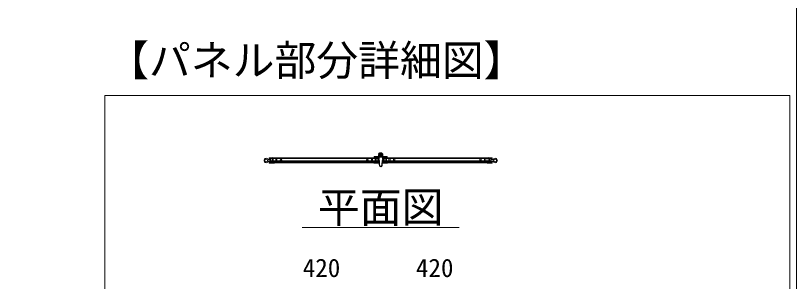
# Model space of a CAD drawing. Units: millimetres, scale not verified. Extents: x 54697 to 74822, y -14438 to 14438.
# Drawn here: x 71837 to 74822, y 8286 to 9304 of the extents above; entities that cross this region are included whole.
import ezdxf
from ezdxf.enums import TextEntityAlignment as Align

# ---------------------------------------------------------------- set-up
doc = ezdxf.new("R2010")
doc.units = ezdxf.units.MM
doc.header["$LTSCALE"] = 38
doc.linetypes.add('DASHED1', pattern=[1.8, 1.2, -0.6])
for name, color, linetype, lineweight in [('0-6_ﾎﾞﾙﾄ類', 2, 'Continuous', 18), ('0-A_図面枠', 7, 'Continuous', 18), ('0-B_寸法', 3, 'Continuous', 18), ('1-7_標準ﾊﾟﾈﾙ', 7, 'Continuous', 18), ('1-9_文字', 7, 'Continuous', 18)]:
    doc.layers.add(name, color=color, linetype=linetype, lineweight=lineweight)
doc.styles.add('ＭＳ ゴシック', font='')
doc.styles.get('ＭＳ ゴシック').set_extended_font_data('MS Gothic')

msp = doc.modelspace()

# ---------------------------------------------------------------- linework, layer by layer
at = {"layer": '0-6_ﾎﾞﾙﾄ類'}
for p, q in [((73230.03, 8765.73), (73227.15, 8770.74)), ((73235.79, 8765.73), (73230.03, 8765.73)), ((73235.79, 8775.72), (73238.67, 8770.74)), ((73238.67, 8770.74), (73235.79, 8765.73))]:
    msp.add_line(p, q, dxfattribs=at)
msp.add_lwpolyline([(73227.15, 8770.74), (73230.03, 8775.72), (73235.79, 8775.72)], dxfattribs=at)
for radius in [4.89, 3, 2.46]:
    msp.add_circle((73232.91, 8770.74), radius, dxfattribs=at)
at = {"layer": '0-A_図面枠'}
for points in [[(54697.41, 14437.5), (74822.4, 14437.5), (74822.4, 562.5), (54697.41, 562.5)], [(72177.6, 8998.83), (74797.53, 8998.83), (74797.53, 4814.16), (72177.6, 4814.16)]]:
    msp.add_lwpolyline(points, close=True, dxfattribs=at)
at = {"layer": '0-B_寸法'}
msp.add_line((72932.91, 8492.58), (73532.91, 8492.58), dxfattribs=at)
at = {"layer": '1-7_標準ﾊﾟﾈﾙ'}
for p, q in [((72806.07, 8752.47), (72804.3, 8752.47)), ((72806.55, 8759.73), (72806.55, 8753.49)), ((72807.57, 8753.49), (72806.55, 8753.49)), ((72836.07, 8760.24), (72807.06, 8760.24)), ((72808.05, 8754.48), (72808.05, 8758.47)), ((72808.05, 8758.47), (72810.57, 8758.47)), ((72810.57, 8740.47), (72810.57, 8758.47)), ((72811.56, 8758.74), (72811.56, 8746.44)), ((72811.56, 8758.74), (72836.55, 8758.74)), ((72811.56, 8757.54), (73221.57, 8757.54)), ((72836.55, 8758.74), (72836.55, 8759.73)), ((73196.55, 8758.74), (73196.55, 8759.73)), ((73221.57, 8758.74), (73196.55, 8758.74)), ((73197.06, 8760.24), (73226.07, 8760.24)), ((73227.42, 8764.23), (73207.92, 8764.23)), ((73207.92, 8764.23), (73207.92, 8762.22)), ((73232.91, 8762.22), (73207.92, 8762.22)), ((73221.57, 8758.74), (73221.57, 8746.44)), ((73222.56, 8741.49), (73222.56, 8757.48)), ((73223.07, 8757.99), (73224.57, 8757.99)), ((73225.95, 8777.52), (73224.24, 8775.06)), ((73224.36, 8774.37), (73225.02, 8773.89)), ((73224.42, 8770.74), (73224.42, 8764.23)), ((73225.05, 8757.48), (73225.05, 8752.38)), ((73225.05, 8748.21), (73225.05, 8741.49)), ((73225.56, 8753.49), (73226.55, 8753.49)), ((73225.92, 8765.91), (73225.92, 8764.23)), ((73226.52, 8750.1), (73226.7, 8750.01)), ((73226.55, 8759.73), (73226.55, 8753.49)), ((73227.36, 8777.16), (73226.64, 8777.64)), ((73227.06, 8734.53), (73227.06, 8748.21)), ((73227.96, 8748.21), (73228.08, 8734.32)), ((73232.91, 8762.22), (73257.9, 8762.22)), ((73237.74, 8734.32), (73237.86, 8748.21)), ((73238.4, 8764.23), (73257.9, 8764.23)), ((73238.76, 8748.21), (73238.76, 8734.53)), ((73239.12, 8750.01), (73239.3, 8750.1)), ((73239.27, 8759.73), (73239.27, 8753.49)), ((73240.26, 8753.49), (73239.27, 8753.49)), ((73268.76, 8760.24), (73239.75, 8760.24)), ((73239.9, 8765.91), (73239.9, 8764.23)), ((73240.77, 8752.38), (73240.77, 8757.48)), ((73240.77, 8741.49), (73240.77, 8748.21)), ((73241.25, 8757.99), (73242.75, 8757.99)), ((73241.4, 8770.74), (73241.4, 8764.23)), ((73243.26, 8757.48), (73243.26, 8741.49)), ((73244.25, 8758.74), (73244.25, 8746.44)), ((73244.25, 8758.74), (73269.27, 8758.74)), ((73654.26, 8757.54), (73244.25, 8757.54)), ((73246.92, 8764.23), (73246.92, 8762.22)), ((73257.9, 8764.23), (73257.9, 8762.22)), ((73269.27, 8758.74), (73269.27, 8759.73)), ((73629.27, 8758.74), (73629.27, 8759.73)), ((73654.26, 8758.74), (73629.27, 8758.74)), ((73629.75, 8760.24), (73658.76, 8760.24)), ((73654.26, 8758.74), (73654.26, 8746.44)), ((73655.25, 8740.47), (73655.25, 8758.47)), ((73657.77, 8758.47), (73655.25, 8758.47)), ((73657.77, 8754.48), (73657.77, 8758.47)), ((73658.25, 8753.49), (73659.27, 8753.49)), ((73659.27, 8759.73), (73659.27, 8753.49)), ((73659.75, 8752.47), (73661.52, 8752.47)), ((72806.07, 8746.47), (72804.3, 8746.47)), ((72806.55, 8745.48), (72806.55, 8739.24)), ((72807.57, 8745.48), (72806.55, 8745.48)), ((72807.06, 8738.73), (72824.82, 8738.73)), ((72811.56, 8747.64), (73221.57, 8747.64)), ((72811.56, 8746.44), (72841.56, 8746.44)), ((72811.56, 8744.94), (72811.56, 8740.23)), ((72811.56, 8744.94), (72828.57, 8744.94)), ((72814.44, 8744.43), (72811.56, 8741.55)), ((72811.56, 8741.43), (73221.57, 8741.43)), ((72811.56, 8740.23), (72826.32, 8740.23)), ((72818.94, 8744.43), (72815.94, 8741.43)), ((72823.44, 8744.43), (72820.44, 8741.43)), ((72827.91, 8744.43), (72824.91, 8741.43)), ((72828.57, 8744.94), (72829.05, 8745.42)), ((72832.41, 8744.43), (72829.41, 8741.43)), ((72836.91, 8744.43), (72833.91, 8741.43)), ((72841.38, 8744.43), (72838.38, 8741.43)), ((72838.56, 8744.94), (72841.56, 8744.94)), ((72841.56, 8746.44), (72841.56, 8744.94)), ((72845.88, 8744.43), (72842.88, 8741.43)), ((72850.38, 8744.43), (72847.38, 8741.43)), ((72854.85, 8744.43), (72851.85, 8741.43)), ((72859.35, 8744.43), (72856.35, 8741.43)), ((72863.85, 8744.43), (72860.85, 8741.43)), ((72868.32, 8744.43), (72865.32, 8741.43)), ((72872.82, 8744.43), (72869.82, 8741.43)), ((72877.32, 8744.43), (72874.32, 8741.43)), ((72881.79, 8744.43), (72878.79, 8741.43)), ((72886.29, 8744.43), (72883.29, 8741.43)), ((72890.79, 8744.43), (72887.79, 8741.43)), ((72895.26, 8744.43), (72892.26, 8741.43)), ((72899.76, 8744.43), (72896.76, 8741.43)), ((72904.26, 8744.43), (72901.26, 8741.43)), ((72908.73, 8744.43), (72905.73, 8741.43)), ((72913.23, 8744.43), (72910.23, 8741.43)), ((72917.73, 8744.43), (72914.73, 8741.43)), ((72922.2, 8744.43), (72919.2, 8741.43)), ((72926.7, 8744.43), (72923.7, 8741.43)), ((72931.2, 8744.43), (72928.2, 8741.43)), ((72935.67, 8744.43), (72932.67, 8741.43)), ((72940.17, 8744.43), (72937.17, 8741.43)), ((72944.67, 8744.43), (72941.67, 8741.43)), ((72949.14, 8744.43), (72946.14, 8741.43)), ((72953.64, 8744.43), (72950.64, 8741.43)), ((72958.14, 8744.43), (72955.14, 8741.43)), ((72962.61, 8744.43), (72959.61, 8741.43)), ((72967.11, 8744.43), (72964.11, 8741.43)), ((72971.61, 8744.43), (72968.61, 8741.43)), ((72976.08, 8744.43), (72973.08, 8741.43)), ((72980.58, 8744.43), (72977.58, 8741.43)), ((72985.08, 8744.43), (72982.08, 8741.43)), ((72989.55, 8744.43), (72986.55, 8741.43)), ((72994.05, 8744.43), (72991.05, 8741.43)), ((72998.55, 8744.43), (72995.55, 8741.43)), ((73003.02, 8744.43), (73000.02, 8741.43)), ((73007.52, 8744.43), (73004.52, 8741.43)), ((73012.02, 8744.43), (73009.02, 8741.43)), ((73016.49, 8744.43), (73013.49, 8741.43)), ((73020.99, 8744.43), (73017.99, 8741.43)), ((73025.49, 8744.43), (73022.49, 8741.43)), ((73029.96, 8744.43), (73026.96, 8741.43)), ((73034.46, 8744.43), (73031.46, 8741.43)), ((73038.96, 8744.43), (73035.96, 8741.43)), ((73043.43, 8744.43), (73040.43, 8741.43)), ((73047.93, 8744.43), (73044.93, 8741.43)), ((73052.43, 8744.43), (73049.43, 8741.43)), ((73056.9, 8744.43), (73053.9, 8741.43)), ((73061.4, 8744.43), (73058.4, 8741.43)), ((73065.9, 8744.43), (73062.9, 8741.43)), ((73070.37, 8744.43), (73067.37, 8741.43)), ((73074.87, 8744.43), (73071.87, 8741.43)), ((73079.37, 8744.43), (73076.37, 8741.43)), ((73083.84, 8744.43), (73080.84, 8741.43)), ((73088.34, 8744.43), (73085.34, 8741.43)), ((73092.84, 8744.43), (73089.84, 8741.43)), ((73097.31, 8744.43), (73094.31, 8741.43)), ((73101.81, 8744.43), (73098.81, 8741.43)), ((73106.31, 8744.43), (73103.31, 8741.43)), ((73110.78, 8744.43), (73107.78, 8741.43)), ((73115.28, 8744.43), (73112.28, 8741.43)), ((73119.78, 8744.43), (73116.78, 8741.43)), ((73124.25, 8744.43), (73121.25, 8741.43)), ((73128.75, 8744.43), (73125.75, 8741.43)), ((73133.25, 8744.43), (73130.25, 8741.43)), ((73137.72, 8744.43), (73134.72, 8741.43)), ((73142.22, 8744.43), (73139.22, 8741.43)), ((73146.72, 8744.43), (73143.72, 8741.43)), ((73151.22, 8744.43), (73148.22, 8741.43)), ((73155.69, 8744.43), (73152.69, 8741.43)), ((73160.19, 8744.43), (73157.19, 8741.43)), ((73164.69, 8744.43), (73161.69, 8741.43)), ((73169.16, 8744.43), (73166.16, 8741.43)), ((73173.66, 8744.43), (73170.66, 8741.43)), ((73178.16, 8744.43), (73175.16, 8741.43)), ((73182.63, 8744.43), (73179.63, 8741.43)), ((73187.13, 8744.43), (73184.13, 8741.43)), ((73191.63, 8744.43), (73188.63, 8741.43)), ((73221.57, 8746.44), (73191.57, 8746.44)), ((73191.57, 8746.44), (73191.57, 8744.94)), ((73194.57, 8744.94), (73191.57, 8744.94)), ((73196.1, 8744.43), (73193.1, 8741.43)), ((73200.6, 8744.43), (73197.6, 8741.43)), ((73205.1, 8744.43), (73202.1, 8741.43)), ((73204.56, 8744.94), (73204.05, 8745.42)), ((73221.57, 8744.94), (73204.56, 8744.94)), ((73209.57, 8744.43), (73206.57, 8741.43)), ((73221.57, 8740.23), (73206.81, 8740.23)), ((73226.07, 8738.73), (73208.31, 8738.73)), ((73214.07, 8744.43), (73211.07, 8741.43)), ((73218.57, 8744.43), (73215.57, 8741.43)), ((73221.57, 8742.93), (73220.04, 8741.43)), ((73221.57, 8744.94), (73221.57, 8740.23)), ((73224.57, 8740.98), (73223.07, 8740.98)), ((73225.56, 8745.48), (73226.55, 8745.48)), ((73226.55, 8745.48), (73226.55, 8739.24)), ((73239.27, 8745.48), (73239.27, 8739.24)), ((73240.26, 8745.48), (73239.27, 8745.48)), ((73239.75, 8738.73), (73257.51, 8738.73)), ((73242.75, 8740.98), (73241.25, 8740.98)), ((73654.26, 8747.64), (73244.25, 8747.64)), ((73244.25, 8746.44), (73274.25, 8746.44)), ((73244.25, 8744.94), (73244.25, 8740.23)), ((73244.25, 8744.94), (73261.26, 8744.94)), ((73244.7, 8744.43), (73244.25, 8744.01)), ((73654.26, 8741.43), (73244.25, 8741.43)), ((73244.25, 8740.23), (73259.01, 8740.23)), ((73249.17, 8744.43), (73246.17, 8741.43)), ((73253.67, 8744.43), (73250.67, 8741.43)), ((73258.17, 8744.43), (73255.17, 8741.43)), ((73262.64, 8744.43), (73259.64, 8741.43)), ((73261.26, 8744.94), (73261.77, 8745.42)), ((73267.14, 8744.43), (73264.14, 8741.43)), ((73271.64, 8744.43), (73268.64, 8741.43)), ((73271.25, 8744.94), (73274.25, 8744.94)), ((73276.11, 8744.43), (73273.11, 8741.43)), ((73274.25, 8746.44), (73274.25, 8744.94)), ((73280.61, 8744.43), (73277.61, 8741.43)), ((73285.11, 8744.43), (73282.11, 8741.43)), ((73289.58, 8744.43), (73286.58, 8741.43)), ((73294.08, 8744.43), (73291.08, 8741.43)), ((73298.58, 8744.43), (73295.58, 8741.43)), ((73303.05, 8744.43), (73300.05, 8741.43)), ((73307.55, 8744.43), (73304.55, 8741.43)), ((73312.05, 8744.43), (73309.05, 8741.43)), ((73316.52, 8744.43), (73313.52, 8741.43)), ((73321.02, 8744.43), (73318.02, 8741.43)), ((73325.52, 8744.43), (73322.52, 8741.43)), ((73329.99, 8744.43), (73326.99, 8741.43)), ((73334.49, 8744.43), (73331.49, 8741.43)), ((73338.99, 8744.43), (73335.99, 8741.43)), ((73343.46, 8744.43), (73340.46, 8741.43)), ((73347.96, 8744.43), (73344.96, 8741.43)), ((73352.46, 8744.43), (73349.46, 8741.43)), ((73356.93, 8744.43), (73353.93, 8741.43)), ((73361.43, 8744.43), (73358.43, 8741.43)), ((73365.93, 8744.43), (73362.93, 8741.43)), ((73370.4, 8744.43), (73367.4, 8741.43)), ((73374.9, 8744.43), (73371.9, 8741.43)), ((73379.4, 8744.43), (73376.4, 8741.43)), ((73383.87, 8744.43), (73380.87, 8741.43)), ((73388.37, 8744.43), (73385.37, 8741.43)), ((73392.87, 8744.43), (73389.87, 8741.43)), ((73397.34, 8744.43), (73394.34, 8741.43)), ((73401.84, 8744.43), (73398.84, 8741.43)), ((73406.34, 8744.43), (73403.34, 8741.43)), ((73410.81, 8744.43), (73407.81, 8741.43)), ((73415.31, 8744.43), (73412.31, 8741.43)), ((73419.81, 8744.43), (73416.81, 8741.43)), ((73424.28, 8744.43), (73421.28, 8741.43)), ((73428.78, 8744.43), (73425.78, 8741.43)), ((73433.28, 8744.43), (73430.28, 8741.43)), ((73437.75, 8744.43), (73434.75, 8741.43)), ((73442.25, 8744.43), (73439.25, 8741.43)), ((73446.75, 8744.43), (73443.75, 8741.43)), ((73451.22, 8744.43), (73448.22, 8741.43)), ((73455.72, 8744.43), (73452.72, 8741.43)), ((73460.22, 8744.43), (73457.22, 8741.43)), ((73464.69, 8744.43), (73461.69, 8741.43)), ((73469.19, 8744.43), (73466.19, 8741.43)), ((73473.69, 8744.43), (73470.69, 8741.43)), ((73478.16, 8744.43), (73475.16, 8741.43)), ((73482.66, 8744.43), (73479.66, 8741.43)), ((73487.16, 8744.43), (73484.16, 8741.43)), ((73491.63, 8744.43), (73488.63, 8741.43)), ((73496.13, 8744.43), (73493.13, 8741.43)), ((73500.63, 8744.43), (73497.63, 8741.43)), ((73505.1, 8744.43), (73502.1, 8741.43)), ((73509.6, 8744.43), (73506.6, 8741.43)), ((73514.1, 8744.43), (73511.1, 8741.43)), ((73518.57, 8744.43), (73515.57, 8741.43)), ((73523.07, 8744.43), (73520.07, 8741.43)), ((73527.57, 8744.43), (73524.57, 8741.43)), ((73532.04, 8744.43), (73529.04, 8741.43)), ((73536.54, 8744.43), (73533.54, 8741.43)), ((73541.04, 8744.43), (73538.04, 8741.43)), ((73545.51, 8744.43), (73542.51, 8741.43)), ((73550.01, 8744.43), (73547.01, 8741.43)), ((73554.51, 8744.43), (73551.51, 8741.43)), ((73558.98, 8744.43), (73555.98, 8741.43)), ((73563.48, 8744.43), (73560.48, 8741.43)), ((73567.98, 8744.43), (73564.98, 8741.43)), ((73572.45, 8744.43), (73569.45, 8741.43)), ((73576.95, 8744.43), (73573.95, 8741.43)), ((73581.45, 8744.43), (73578.45, 8741.43)), ((73585.95, 8744.43), (73582.95, 8741.43)), ((73590.42, 8744.43), (73587.42, 8741.43)), ((73594.92, 8744.43), (73591.92, 8741.43)), ((73599.42, 8744.43), (73596.42, 8741.43)), ((73603.89, 8744.43), (73600.89, 8741.43)), ((73608.39, 8744.43), (73605.39, 8741.43)), ((73612.89, 8744.43), (73609.89, 8741.43)), ((73617.36, 8744.43), (73614.36, 8741.43)), ((73621.86, 8744.43), (73618.86, 8741.43)), ((73626.36, 8744.43), (73623.36, 8741.43)), ((73654.26, 8746.44), (73624.26, 8746.44)), ((73624.26, 8746.44), (73624.26, 8744.94)), ((73627.26, 8744.94), (73624.26, 8744.94)), ((73630.83, 8744.43), (73627.83, 8741.43)), ((73635.33, 8744.43), (73632.33, 8741.43)), ((73637.25, 8744.94), (73636.77, 8745.42)), ((73639.83, 8744.43), (73636.83, 8741.43)), ((73654.26, 8744.94), (73637.25, 8744.94)), ((73654.26, 8740.23), (73639.5, 8740.23)), ((73658.76, 8738.73), (73641, 8738.73)), ((73644.3, 8744.43), (73641.3, 8741.43)), ((73648.8, 8744.43), (73645.8, 8741.43)), ((73653.3, 8744.43), (73650.3, 8741.43)), ((73654.26, 8744.94), (73654.26, 8740.23)), ((73658.25, 8745.48), (73659.27, 8745.48)), ((73659.27, 8745.48), (73659.27, 8739.24)), ((73659.75, 8746.47), (73661.52, 8746.47))]:
    msp.add_line(p, q, dxfattribs=at)
at = {"layer": '1-7_標準ﾊﾟﾈﾙ', "linetype": 'DASHED1'}
for p, q in [((72817.47, 8760.24), (72817.47, 8758.74)), ((72817.47, 8758.74), (72817.47, 8746.44)), ((72821.67, 8760.24), (72821.67, 8758.74)), ((72821.67, 8758.74), (72821.67, 8746.44)), ((72831.45, 8758.74), (72831.45, 8746.44)), ((72835.65, 8758.74), (72835.65, 8746.44)), ((73197.45, 8758.74), (73197.45, 8746.44)), ((73201.65, 8758.74), (73201.65, 8746.44)), ((73211.46, 8760.24), (73211.46, 8758.74)), ((73211.46, 8758.74), (73211.46, 8746.44)), ((73215.66, 8760.24), (73215.66, 8758.74)), ((73215.66, 8758.74), (73215.66, 8746.44)), ((73250.16, 8760.24), (73250.16, 8758.74)), ((73250.16, 8758.74), (73250.16, 8746.44)), ((73254.36, 8760.24), (73254.36, 8758.74)), ((73254.36, 8758.74), (73254.36, 8746.44)), ((73264.17, 8758.74), (73264.17, 8746.44)), ((73268.37, 8758.74), (73268.37, 8746.44)), ((73630.17, 8758.74), (73630.17, 8746.44)), ((73634.37, 8758.74), (73634.37, 8746.44)), ((73644.15, 8760.24), (73644.15, 8758.74)), ((73644.15, 8758.74), (73644.15, 8746.44)), ((73648.35, 8760.24), (73648.35, 8758.74)), ((73648.35, 8758.74), (73648.35, 8746.44)), ((72831.45, 8746.44), (72831.45, 8745.42)), ((72835.65, 8746.44), (72835.65, 8745.42)), ((73197.45, 8746.44), (73197.45, 8745.42)), ((73201.65, 8746.44), (73201.65, 8745.42)), ((73264.17, 8746.44), (73264.17, 8745.42)), ((73268.37, 8746.44), (73268.37, 8745.42)), ((73630.17, 8746.44), (73630.17, 8745.42)), ((73634.37, 8746.44), (73634.37, 8745.42))]:
    msp.add_line(p, q, dxfattribs=at)
at = {"layer": '1-7_標準ﾊﾟﾈﾙ'}
for points in [[(72807.57, 8745.48), (72807.57, 8740.23), (72810.57, 8740.23), (72810.57, 8758.74), (72807.57, 8758.74), (72807.57, 8753.49)], [(73225.56, 8745.48), (73225.56, 8740.23), (73222.56, 8740.23), (73222.56, 8758.74), (73225.56, 8758.74), (73225.56, 8753.49)], [(73240.26, 8745.48), (73240.26, 8740.23), (73243.26, 8740.23), (73243.26, 8758.74), (73240.26, 8758.74), (73240.26, 8753.49)], [(73658.25, 8745.48), (73658.25, 8740.23), (73655.25, 8740.23), (73655.25, 8758.74), (73658.25, 8758.74), (73658.25, 8753.49)], [(72808.05, 8744.49), (72808.05, 8740.47), (72810.57, 8740.47)], [(72838.56, 8744.94), (72838.05, 8745.42), (72829.05, 8745.42)], [(73194.57, 8744.94), (73195.05, 8745.42), (73204.05, 8745.42)], [(73271.25, 8744.94), (73270.77, 8745.42), (73261.77, 8745.42)], [(73627.26, 8744.94), (73627.77, 8745.42), (73636.77, 8745.42)], [(73657.77, 8744.49), (73657.77, 8740.47), (73655.25, 8740.47)]]:
    msp.add_lwpolyline(points, dxfattribs=at)
for points in [[(72811.56, 8740.23), (73221.57, 8740.23), (73221.57, 8759.94), (72811.56, 8759.94)], [(72811.56, 8746.44), (73221.57, 8746.44), (73221.57, 8758.74), (72811.56, 8758.74)], [(73223.91, 8762.22), (73207.92, 8762.22), (73207.92, 8760.24), (73223.91, 8760.24)], [(73257.9, 8762.22), (73241.91, 8762.22), (73241.91, 8760.24), (73257.9, 8760.24)], [(73654.26, 8740.23), (73244.25, 8740.23), (73244.25, 8759.94), (73654.26, 8759.94)], [(73654.26, 8746.44), (73244.25, 8746.44), (73244.25, 8758.74), (73654.26, 8758.74)], [(72811.56, 8741.43), (73221.57, 8741.43), (73221.57, 8744.43), (72811.56, 8744.43)], [(73654.26, 8741.43), (73244.25, 8741.43), (73244.25, 8744.43), (73654.26, 8744.43)]]:
    msp.add_lwpolyline(points, close=True, dxfattribs=at)
for centre, radius in [((73232.91, 8770.74), 8.49), ((73232.91, 8770.74), 8.01), ((72795.06, 8749.47), 5.49), ((72851.55, 8752.59), 3), ((72851.55, 8752.59), 3), ((73181.55, 8752.59), 3), ((73181.55, 8752.59), 3), ((73284.27, 8752.59), 3), ((73284.27, 8752.59), 3), ((73614.27, 8752.59), 3), ((73614.27, 8752.59), 3), ((73670.76, 8749.47), 5.49)]:
    msp.add_circle(centre, radius, dxfattribs=at)
for centre, radius, start, end in [((72795.06, 8749.47), 8.49, 28.437, 331.563), ((72804.3, 8754.48), 2.01, 208.437, 270), ((72806.07, 8754.48), 2.01, 270, 0), ((72807.06, 8759.73), 0.51, 90, 180), ((72819.57, 8752.74), 8.49, 61.928, 118.072), ((72836.07, 8759.73), 0.51, 0, 90), ((73197.06, 8759.73), 0.51, 90, 180), ((73213.56, 8756.73), 8.49, 61.928, 118.072), ((73223.07, 8757.48), 0.51, 90, 180), ((73224.63, 8774.79), 0.51, 145, 235), ((73224.57, 8757.48), 0.51, 0, 90), ((73227.57, 8752.38), 2.49, 180, 245.323), ((73226.07, 8748.21), 0.99, 0.323, 180), ((73226.37, 8777.25), 0.51, 55, 145), ((73226.07, 8759.73), 0.51, 0, 90), ((73226.07, 8748.21), 1.92, 0, 70.063), ((73239.75, 8748.21), 1.92, 109.937, 180), ((73239.75, 8748.21), 0.99, 0, 179.677), ((73239.75, 8759.73), 0.51, 90, 180), ((73238.25, 8752.38), 2.49, 294.677, 0), ((73241.25, 8757.48), 0.51, 90, 180), ((73242.75, 8757.48), 0.51, 0, 90), ((73252.26, 8756.73), 8.49, 61.928, 118.072), ((73268.76, 8759.73), 0.51, 0, 90), ((73629.75, 8759.73), 0.51, 90, 180), ((73646.25, 8752.74), 8.49, 61.928, 118.072), ((73659.75, 8754.48), 2.01, 180, 270), ((73658.76, 8759.73), 0.51, 0, 90), ((73661.52, 8754.48), 2.01, 270, 331.563), ((73670.76, 8749.47), 8.49, 208.437, 151.563), ((72804.3, 8744.49), 2.01, 90, 151.563), ((72806.07, 8744.49), 2.01, 0, 90), ((72807.06, 8739.24), 0.51, 180, 270), ((72824.82, 8740.23), 1.5, 270, 0), ((72833.55, 8752.92), 8.49, 241.928, 298.072), ((73199.55, 8752.92), 8.49, 241.928, 298.072), ((73208.31, 8740.23), 1.5, 180, 270), ((73223.07, 8741.49), 0.51, 180, 270), ((73224.57, 8741.49), 0.51, 270, 0), ((73226.07, 8739.24), 0.51, 270, 0), ((73239.06, 8734.74), 12, 181.045, 220.133), ((73239.06, 8734.74), 11.01, 182.206, 220.354), ((73232.91, 8729.4), 3.84, 218.458, 321.542), ((73232.91, 8729.34), 2.82, 218.097, 321.903), ((73226.76, 8734.74), 11.01, 319.646, 357.794), ((73226.76, 8734.74), 12, 319.867, 358.955), ((73239.75, 8739.24), 0.51, 180, 270), ((73241.25, 8741.49), 0.51, 180, 270), ((73242.75, 8741.49), 0.51, 270, 0), ((73257.51, 8740.23), 1.5, 270, 0), ((73266.27, 8752.92), 8.49, 241.928, 298.072), ((73632.27, 8752.92), 8.49, 241.928, 298.072), ((73641, 8740.23), 1.5, 180, 270), ((73659.75, 8744.49), 2.01, 90, 180), ((73658.76, 8739.24), 0.51, 270, 0), ((73661.52, 8744.49), 2.01, 28.437, 90)]:
    msp.add_arc(centre, radius, start, end, dxfattribs=at)

# ---------------------------------------------------------------- texts
at = {"layer": '0-B_寸法', "style": 'ＭＳ ゴシック'}
for p in [(72934.74, 8281.89), (73367.43, 8281.89)]:
    msp.add_text('420', height=70.38, dxfattribs=at).set_placement(p, align=Align.BOTTOM_LEFT)
at = {"layer": '1-9_文字', "style": 'ＭＳ ゴシック'}
for s, p in [('【パネル部分詳細図】', (72186.63, 9039.21)), ('平面図', (72992.91, 8476.59))]:
    msp.add_text(s, height=117.3, dxfattribs=at).set_placement(p, align=Align.BOTTOM_LEFT)

doc.saveas('drawing.dxf')
